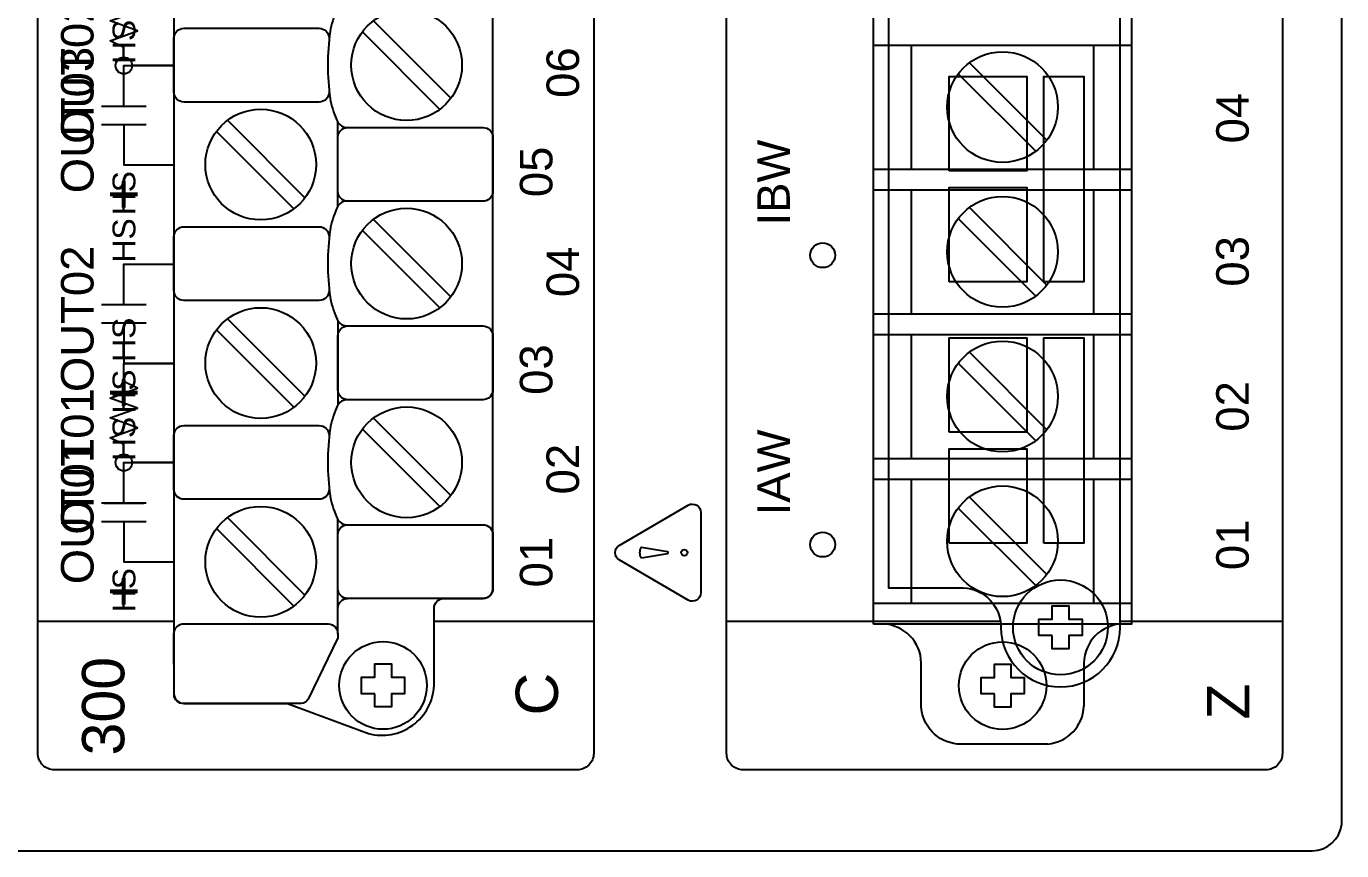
# Model space of a CAD drawing. Extents: x 1 to 47, y 1 to 34.6.
# Drawn here: x 35.134 to 39.11, y 3.325 to 5.817 of the extents above; entities that cross this region are included whole.
import ezdxf

# ---------------------------------------------------------------- set-up
doc = ezdxf.new("R2010")
doc.units = 0
doc.header["$MEASUREMENT"] = 0
for name, color, linetype in [('2_1__X__SCREW_TERMINAL_BLO', 7, 'CONTINUOUS'), ('2_2__2__CONNECTORIZED', 7, 'CONTINUOUS'), ('8_1__0__EMPTY_IO_BOARD_POS', 7, 'CONTINUOUS'), ('8_2__2___8__OPTOISOLATED_I', 7, 'CONTINUOUS'), ('8_3__7___8__OPTOISOLATED_I', 7, 'CONTINUOUS'), ('8_4__C___18__COMMON____6__', 7, 'CONTINUOUS'), ('8_5__D___18__COMMON____6__', 7, 'CONTINUOUS'), ('8_6__E___8__OPTOISOLATED_I', 7, 'CONTINUOUS'), ('8_7__4___18__COMMON____6__', 7, 'CONTINUOUS'), ('8_8__8___8__OPTOISOLATED_I', 7, 'CONTINUOUS'), ('9_0______DWG_', 7, 'CONTINUOUS')]:
    doc.layers.add(name, color=color, linetype=linetype)
doc.styles.add('ARIAL', font='arial.ttf')

msp = doc.modelspace()

# ---------------------------------------------------------------- linework, layer by layer
at = {"layer": '2_1__X__SCREW_TERMINAL_BLO'}
for points in [[(37.695, 4.0102), (37.695, 6.6978), (38.475, 6.6978), (38.475, 4.0102)], [(38.0602, 3.799), (38.0199, 3.799), (38.0199, 3.849), (38.0602, 3.849), (38.0602, 3.8891), (38.1101, 3.8891), (38.1101, 3.849), (38.1501, 3.849), (38.1501, 3.799), (38.1101, 3.799), (38.1101, 3.7589), (38.0602, 3.7589)]]:
    msp.add_lwpolyline(points, close=True, dxfattribs=at)
for points in [[(37.695, 5.7603), (38.475, 5.7603)], [(37.8101, 5.3853), (37.8101, 5.7603)], [(38.3599, 5.7603), (38.3599, 5.3853)], [(37.9845, 5.7065), (38.2186, 5.4724)], [(37.951, 5.6731), (38.1852, 5.439)], [(37.695, 5.3853), (38.475, 5.3853)], [(37.695, 5.3228), (38.475, 5.3228)], [(37.8101, 4.9478), (37.8101, 5.3228)], [(38.3599, 5.3228), (38.3599, 4.9478)], [(37.9845, 5.269), (38.2186, 5.0348)], [(37.951, 5.2356), (38.1852, 5.0014)], [(37.695, 4.9478), (38.475, 4.9478)], [(37.695, 4.8853), (38.475, 4.8853)], [(37.8101, 4.5103), (37.8101, 4.8853)], [(38.3599, 4.8853), (38.3599, 4.5103)], [(37.9845, 4.8317), (38.2186, 4.5975)], [(37.951, 4.7982), (38.1852, 4.5641)], [(37.695, 4.5103), (38.475, 4.5103)], [(37.695, 4.4478), (38.475, 4.4478)], [(37.8101, 4.0728), (37.8101, 4.4478)], [(38.3599, 4.4478), (38.3599, 4.0728)], [(37.9845, 4.3941), (38.2186, 4.16)], [(37.951, 4.3607), (38.1852, 4.1265)], [(37.695, 4.0728), (38.475, 4.0728)], [(37.2508, 4.0192), (37.695, 4.0192)], [(38.475, 4.0192), (38.9308, 4.0192)]]:
    msp.add_lwpolyline(points, dxfattribs=at)
for points in [[(38.2222, 3.6475), (37.9478, 3.6475, -0.374201), (37.839, 3.7621), (37.839, 3.8922, 0.403969), (37.7231, 4.0102)], [(38.4469, 4.0102, 0.403969), (38.331, 3.8922), (38.3309, 3.7621, -0.374201)], [(38.2222, 3.6475, 0.374201), (38.3309, 3.7621)]]:
    msp.add_lwpolyline(points, format="xyb", dxfattribs=at)
for centre, radius in [((38.0848, 5.5728), 0.1673), ((38.0848, 5.1352), 0.1673), ((38.0848, 4.6979), 0.1673), ((38.0848, 4.2603), 0.1673), ((38.085, 3.824), 0.1324)]:
    msp.add_circle(centre, radius, dxfattribs=at)
at = {"layer": '2_2__2__CONNECTORIZED'}
msp.add_lwpolyline([(38.08, 4, 1), (38.44, 4), (38.4402, 6.59), (38.2139, 6.59, -0.405199), (38.1, 6.7099, 0.999995), (37.7399, 6.7099), (37.7401, 4.12), (37.9661, 4.12, -0.399232)], format="xyb", close=True, dxfattribs=at)
for points in [[(37.9235, 5.3799), (37.9235, 5.6649), (38.1585, 5.6649), (38.1585, 5.3799)], [(38.2101, 5.0449), (38.2101, 5.6649), (38.3301, 5.6649), (38.3301, 5.0449)], [(37.9235, 5.0449), (37.9235, 5.3299), (38.1585, 5.3299), (38.1585, 5.0449)], [(37.9235, 4.5899), (37.9235, 4.8749), (38.1585, 4.8749), (38.1585, 4.5899)], [(38.2101, 4.2549), (38.2101, 4.8749), (38.3301, 4.8749), (38.3301, 4.2549)], [(37.9235, 4.2549), (37.9235, 4.5399), (38.1585, 4.5399), (38.1585, 4.2549)], [(38.2348, 3.975), (38.1949, 3.975), (38.1949, 4.025), (38.2348, 4.025), (38.2348, 4.0651), (38.2852, 4.0651), (38.2852, 4.025), (38.3251, 4.025), (38.3251, 3.975), (38.2852, 3.975), (38.2852, 3.9349), (38.2348, 3.9349), (38.2348, 3.975)]]:
    msp.add_lwpolyline(points, close=True, dxfattribs=at)
for points in [[(37.2508, 4.0192), (38.0784, 4.0192)], [(38.44, 4.0192), (38.9308, 4.0192)]]:
    msp.add_lwpolyline(points, dxfattribs=at)
msp.add_circle((38.26, 4), 0.1433, dxfattribs=at)
at = {"layer": '8_1__0__EMPTY_IO_BOARD_POS'}
msp.add_lwpolyline([(36.3965, 4.0875), (36.5145, 4.0875, 0.414213), (36.5445, 4.1175), (36.5445, 9.0993, 0.414214), (36.5145, 9.1293), (36.2015, 9.1293), (35.9567, 9.2202, 0.480048), (35.7585, 9.0752), (35.7585, 8.841, -0.414214), (35.7285, 8.811), (35.6104, 8.811, 0.414212), (35.5804, 8.781), (35.5803, 8.781), (35.5803, 3.7999, 0.414215), (35.6103, 3.7699), (35.9232, 3.77), (36.1679, 3.6791, 0.47859), (36.3665, 3.8241), (36.3665, 4.0575, -0.414214)], format="xyb", close=True, dxfattribs=at)
msp.add_lwpolyline([(36.1876, 3.7995), (36.1473, 3.7995), (36.1473, 3.8495), (36.1876, 3.8495), (36.1876, 3.8896), (36.2375, 3.8896), (36.2375, 3.8495), (36.2775, 3.8495), (36.2775, 3.7995), (36.2375, 3.7995), (36.2375, 3.7594), (36.1876, 3.7594)], close=True, dxfattribs=at)
msp.add_circle((36.2124, 3.8245), 0.1324, dxfattribs=at)
at = {"layer": '8_2__2___8__OPTOISOLATED_I'}
for points in [[(36.3965, 4.0875), (36.5145, 4.0875, 0.414213), (36.5445, 4.1175), (36.5445, 9.0993, 0.414214), (36.5145, 9.1293), (36.2015, 9.1293), (35.9567, 9.2202, 0.480048), (35.7585, 9.0752), (35.7585, 8.841, -0.414214), (35.7285, 8.811), (35.6104, 8.811, 0.414212), (35.5804, 8.781), (35.5803, 8.781), (35.5803, 3.7999, 0.414215), (35.6103, 3.7699), (35.9232, 3.77), (36.1679, 3.6791, 0.47859), (36.3665, 3.8241), (36.3665, 4.0575, -0.414214)], [(36.0757, 5.3182), (36.0757, 5.4811, -0.414214), (36.1057, 5.5111), (36.5145, 5.5111, -0.414214), (36.5445, 5.4811), (36.5445, 5.3182, -0.414214), (36.5145, 5.2882), (36.1057, 5.2882, -0.414214)], [(36.0757, 4.7182), (36.0757, 4.8811, -0.414214), (36.1057, 4.9111), (36.5145, 4.9111, -0.414214), (36.5445, 4.8811), (36.5445, 4.7182, -0.414214), (36.5145, 4.6882), (36.1057, 4.6882, -0.414214)], [(36.0757, 4.1175), (36.0757, 4.2803, -0.414214), (36.1057, 4.3103), (36.5145, 4.3103, -0.414214), (36.5445, 4.2803), (36.5445, 4.1175, -0.414214), (36.5145, 4.0875), (36.1057, 4.0875, -0.414214)], [(35.5805, 3.7966), (35.5803, 3.9809, -0.414214), (35.6103, 4.0109), (36.0474, 4.0109, -0.390527), (36.0757, 3.9809), (36.0757, 3.9687), (35.986, 3.7828, -0.241986), (35.9661, 3.77), (35.6103, 3.7699, -0.422157)]]:
    msp.add_lwpolyline(points, format="xyb", close=True, dxfattribs=at)
for points in [[(36.1057, 5.889, 0.191033), (36.0818, 5.8805, 0.081668), (36.0717, 5.8649, 0.0591), (36.0523, 5.8012, 0.034646), (36.0453, 5.6996, 0.03436), (36.0523, 5.599, 0.0591), (36.0717, 5.5352, 0.081668), (36.0818, 5.5196, 0.191033), (36.1057, 5.5111)], [(36.0491, 5.626), (36.0491, 5.6181, -0.414214), (36.0191, 5.5881), (35.6103, 5.5881, -0.414214), (35.5803, 5.6181), (35.5803, 5.7809, -0.414214), (35.6103, 5.8109), (36.0191, 5.8109, -0.414214), (36.0491, 5.7809), (36.0491, 5.7741)], [(36.1057, 5.289, 0.191033), (36.0818, 5.2805, 0.081668), (36.0717, 5.2649, 0.0591), (36.0523, 5.2011, 0.034646), (36.0453, 5.0996, 0.03436), (36.0523, 4.9989, 0.0591), (36.0717, 4.9352, 0.081668), (36.0818, 4.9196, 0.191033), (36.1057, 4.9111)], [(36.0491, 5.026), (36.0491, 5.0181, -0.414214), (36.0191, 4.9881), (35.6103, 4.9881, -0.414214), (35.5803, 5.0181), (35.5803, 5.1809, -0.414214), (35.6103, 5.2109), (36.0191, 5.2109, -0.414214), (36.0491, 5.1809), (36.0491, 5.1741)], [(36.1057, 4.6882, 0.191033), (36.0818, 4.6797, 0.081668), (36.0717, 4.6641, 0.0591), (36.0523, 4.6004, 0.034646), (36.0453, 4.4989, 0.03436), (36.0523, 4.3982, 0.0591), (36.0717, 4.3345, 0.081668), (36.0818, 4.3188, 0.191033), (36.1057, 4.3103)], [(36.0491, 4.4252), (36.0491, 4.4173, -0.414214), (36.0191, 4.3873), (35.6103, 4.3873, -0.414214), (35.5803, 4.4173), (35.5803, 4.5802, -0.414214), (35.6103, 4.6102), (36.0191, 4.6102, -0.414214), (36.0491, 4.5802), (36.0491, 4.5733)], [(36.0757, 3.9809), (36.0757, 4.0575, -0.414214), (36.1057, 4.0875)]]:
    msp.add_lwpolyline(points, format="xyb", dxfattribs=at)
for points in [[(36.1831, 5.8334), (36.4173, 5.5993)], [(36.1497, 5.8), (36.3839, 5.5658)], [(35.4288, 5.576), (35.4288, 5.6982), (35.5799, 5.6982)], [(35.3613, 5.576), (35.4963, 5.576)], [(35.7421, 5.5328), (35.9763, 5.2986)], [(36.0757, 5.2725), (36.0757, 5.5276)], [(35.3613, 5.5203), (35.4963, 5.5203)], [(35.4288, 5.5203), (35.4288, 5.3982), (35.5799, 5.3982)], [(35.7087, 5.4994), (35.9429, 5.2652)], [(36.1831, 5.2334), (36.4173, 4.9993)], [(36.1497, 5.2), (36.3839, 4.9658)], [(35.4288, 4.976), (35.4288, 5.0982), (35.5799, 5.0982)], [(35.3613, 4.976), (35.4963, 4.976)], [(35.7421, 4.9328), (35.9763, 4.6986)], [(35.3613, 4.9203), (35.4963, 4.9203)], [(35.4288, 4.9203), (35.4288, 4.7982), (35.5799, 4.7982)], [(35.7087, 4.8994), (35.9429, 4.6652)], [(36.0757, 4.9276), (36.0757, 4.6717)], [(36.1831, 4.6327), (36.4173, 4.3985)], [(36.1497, 4.5992), (36.3839, 4.3651)], [(35.4288, 4.376), (35.4288, 4.4982), (35.5799, 4.4982)], [(35.3613, 4.376), (35.4963, 4.376)], [(35.3613, 4.3203), (35.4963, 4.3203)], [(35.4288, 4.3203), (35.4288, 4.1982), (35.5799, 4.1982)], [(35.7087, 4.2986), (35.9429, 4.0644)], [(35.7421, 4.332), (35.9763, 4.0978)], [(36.0757, 4.0575), (36.0757, 4.3268)]]:
    msp.add_lwpolyline(points, dxfattribs=at)
msp.add_lwpolyline([(36.1876, 3.7995), (36.1473, 3.7995), (36.1473, 3.8495), (36.1876, 3.8495), (36.1876, 3.8896), (36.2375, 3.8896), (36.2375, 3.8495), (36.2775, 3.8495), (36.2775, 3.7995), (36.2375, 3.7995), (36.2375, 3.7594), (36.1876, 3.7594)], close=True, dxfattribs=at)
for centre, radius in [((36.2835, 5.6996), 0.1673), ((35.8425, 5.399), 0.1673), ((36.2835, 5.0996), 0.1673), ((35.8425, 4.799), 0.1673), ((36.2835, 4.4989), 0.1673), ((35.8425, 4.1982), 0.1673), ((36.2124, 3.8245), 0.1324)]:
    msp.add_circle(centre, radius, dxfattribs=at)
at = {"layer": '8_3__7___8__OPTOISOLATED_I'}
for points in [[(36.3965, 4.0875), (36.5145, 4.0875, 0.414213), (36.5445, 4.1175), (36.5445, 9.0993, 0.414214), (36.5145, 9.1293), (36.2015, 9.1293), (35.9567, 9.2202, 0.480048), (35.7585, 9.0752), (35.7585, 8.841, -0.414214), (35.7285, 8.811), (35.6104, 8.811, 0.414212), (35.5804, 8.781), (35.5803, 8.781), (35.5803, 3.7999, 0.414215), (35.6103, 3.7699), (35.9232, 3.77), (36.1679, 3.6791, 0.47859), (36.3665, 3.8241), (36.3665, 4.0575, -0.414214)], [(36.0757, 5.3182), (36.0757, 5.4811, -0.414214), (36.1057, 5.5111), (36.5145, 5.5111, -0.414214), (36.5445, 5.4811), (36.5445, 5.3182, -0.414214), (36.5145, 5.2882), (36.1057, 5.2882, -0.414214)], [(36.0757, 4.7182), (36.0757, 4.8811, -0.414214), (36.1057, 4.9111), (36.5145, 4.9111, -0.414214), (36.5445, 4.8811), (36.5445, 4.7182, -0.414214), (36.5145, 4.6882), (36.1057, 4.6882, -0.414214)], [(36.0757, 4.1175), (36.0757, 4.2803, -0.414214), (36.1057, 4.3103), (36.5145, 4.3103, -0.414214), (36.5445, 4.2803), (36.5445, 4.1175, -0.414214), (36.5145, 4.0875), (36.1057, 4.0875, -0.414214)], [(35.5805, 3.7966), (35.5803, 3.9809, -0.414214), (35.6103, 4.0109), (36.0474, 4.0109, -0.390527), (36.0757, 3.9809), (36.0757, 3.9687), (35.986, 3.7828, -0.241986), (35.9661, 3.77), (35.6103, 3.7699, -0.422157)]]:
    msp.add_lwpolyline(points, format="xyb", close=True, dxfattribs=at)
for points in [[(36.1057, 5.889, 0.191033), (36.0818, 5.8805, 0.081668), (36.0717, 5.8649, 0.0591), (36.0523, 5.8012, 0.034646), (36.0453, 5.6996, 0.03436), (36.0523, 5.599, 0.0591), (36.0717, 5.5352, 0.081668), (36.0818, 5.5196, 0.191033), (36.1057, 5.5111)], [(36.0491, 5.626), (36.0491, 5.6181, -0.414214), (36.0191, 5.5881), (35.6103, 5.5881, -0.414214), (35.5803, 5.6181), (35.5803, 5.7809, -0.414214), (35.6103, 5.8109), (36.0191, 5.8109, -0.414214), (36.0491, 5.7809), (36.0491, 5.7741)], [(36.1057, 5.289, 0.191033), (36.0818, 5.2805, 0.081668), (36.0717, 5.2649, 0.0591), (36.0523, 5.2011, 0.034646), (36.0453, 5.0996, 0.03436), (36.0523, 4.9989, 0.0591), (36.0717, 4.9352, 0.081668), (36.0818, 4.9196, 0.191033), (36.1057, 4.9111)], [(36.0491, 5.026), (36.0491, 5.0181, -0.414214), (36.0191, 4.9881), (35.6103, 4.9881, -0.414214), (35.5803, 5.0181), (35.5803, 5.1809, -0.414214), (35.6103, 5.2109), (36.0191, 5.2109, -0.414214), (36.0491, 5.1809), (36.0491, 5.1741)], [(36.1057, 4.6882, 0.191033), (36.0818, 4.6797, 0.081668), (36.0717, 4.6641, 0.0591), (36.0523, 4.6004, 0.034646), (36.0453, 4.4989, 0.03436), (36.0523, 4.3982, 0.0591), (36.0717, 4.3345, 0.081668), (36.0818, 4.3188, 0.191033), (36.1057, 4.3103)], [(36.0491, 4.4252), (36.0491, 4.4173, -0.414214), (36.0191, 4.3873), (35.6103, 4.3873, -0.414214), (35.5803, 4.4173), (35.5803, 4.5802, -0.414214), (35.6103, 4.6102), (36.0191, 4.6102, -0.414214), (36.0491, 4.5802), (36.0491, 4.5733)], [(36.0757, 3.9809), (36.0757, 4.0575, -0.414214), (36.1057, 4.0875)]]:
    msp.add_lwpolyline(points, format="xyb", dxfattribs=at)
for points in [[(36.1831, 5.8334), (36.4173, 5.5993)], [(36.1497, 5.8), (36.3839, 5.5658)], [(35.4288, 5.576), (35.4288, 5.6982), (35.5799, 5.6982)], [(35.3613, 5.576), (35.4963, 5.576)], [(35.7421, 5.5328), (35.9763, 5.2986)], [(36.0757, 5.2725), (36.0757, 5.5276)], [(35.3613, 5.5203), (35.4963, 5.5203)], [(35.4288, 5.5203), (35.4288, 5.3982), (35.5799, 5.3982)], [(35.7087, 5.4994), (35.9429, 5.2652)], [(36.1831, 5.2334), (36.4173, 4.9993)], [(36.1497, 5.2), (36.3839, 4.9658)], [(35.4288, 4.976), (35.4288, 5.0982), (35.5799, 5.0982)], [(35.3613, 4.976), (35.4963, 4.976)], [(35.7421, 4.9328), (35.9763, 4.6986)], [(35.3613, 4.9203), (35.4963, 4.9203)], [(35.4288, 4.9203), (35.4288, 4.7982), (35.5799, 4.7982)], [(35.7087, 4.8994), (35.9429, 4.6652)], [(36.0757, 4.9276), (36.0757, 4.6717)], [(36.1831, 4.6327), (36.4173, 4.3985)], [(36.1497, 4.5992), (36.3839, 4.3651)], [(35.4288, 4.376), (35.4288, 4.4982), (35.5799, 4.4982)], [(35.3613, 4.376), (35.4963, 4.376)], [(35.3613, 4.3203), (35.4963, 4.3203)], [(35.4288, 4.3203), (35.4288, 4.1982), (35.5799, 4.1982)], [(35.7087, 4.2986), (35.9429, 4.0644)], [(35.7421, 4.332), (35.9763, 4.0978)], [(36.0757, 4.0575), (36.0757, 4.3268)]]:
    msp.add_lwpolyline(points, dxfattribs=at)
msp.add_lwpolyline([(36.1876, 3.7995), (36.1473, 3.7995), (36.1473, 3.8495), (36.1876, 3.8495), (36.1876, 3.8896), (36.2375, 3.8896), (36.2375, 3.8495), (36.2775, 3.8495), (36.2775, 3.7995), (36.2375, 3.7995), (36.2375, 3.7594), (36.1876, 3.7594)], close=True, dxfattribs=at)
for centre, radius in [((36.2835, 5.6996), 0.1673), ((35.8425, 5.399), 0.1673), ((36.2835, 5.0996), 0.1673), ((35.8425, 4.799), 0.1673), ((36.2835, 4.4989), 0.1673), ((35.8425, 4.1982), 0.1673), ((36.2124, 3.8245), 0.1324)]:
    msp.add_circle(centre, radius, dxfattribs=at)
at = {"layer": '8_4__C___18__COMMON____6__'}
for points in [[(36.3965, 4.0875), (36.5145, 4.0875, 0.414213), (36.5445, 4.1175), (36.5445, 9.0993, 0.414214), (36.5145, 9.1293), (36.2015, 9.1293), (35.9567, 9.2202, 0.480048), (35.7585, 9.0752), (35.7585, 8.841, -0.414214), (35.7285, 8.811), (35.6104, 8.811, 0.414212), (35.5804, 8.781), (35.5803, 8.781), (35.5803, 3.7999, 0.414215), (35.6103, 3.7699), (35.9232, 3.77), (36.1679, 3.6791, 0.47859), (36.3665, 3.8241), (36.3665, 4.0575, -0.414214)], [(36.0757, 5.3182), (36.0757, 5.4811, -0.414214), (36.1057, 5.5111), (36.5145, 5.5111, -0.414214), (36.5445, 5.4811), (36.5445, 5.3182, -0.414214), (36.5145, 5.2882), (36.1057, 5.2882, -0.414214)], [(36.0757, 4.7182), (36.0757, 4.8811, -0.414214), (36.1057, 4.9111), (36.5145, 4.9111, -0.414214), (36.5445, 4.8811), (36.5445, 4.7182, -0.414214), (36.5145, 4.6882), (36.1057, 4.6882, -0.414214)], [(36.0757, 4.1175), (36.0757, 4.2803, -0.414214), (36.1057, 4.3103), (36.5145, 4.3103, -0.414214), (36.5445, 4.2803), (36.5445, 4.1175, -0.414214), (36.5145, 4.0875), (36.1057, 4.0875, -0.414214)], [(35.5805, 3.7966), (35.5803, 3.9809, -0.414214), (35.6103, 4.0109), (36.0474, 4.0109, -0.390527), (36.0757, 3.9809), (36.0757, 3.9687), (35.986, 3.7828, -0.241986), (35.9661, 3.77), (35.6103, 3.7699, -0.422157)]]:
    msp.add_lwpolyline(points, format="xyb", close=True, dxfattribs=at)
for points in [[(36.1057, 5.889, 0.191033), (36.0818, 5.8805, 0.081668), (36.0717, 5.8649, 0.0591), (36.0523, 5.8012, 0.034646), (36.0453, 5.6996, 0.03436), (36.0523, 5.599, 0.0591), (36.0717, 5.5352, 0.081668), (36.0818, 5.5196, 0.191033), (36.1057, 5.5111)], [(36.0491, 5.626), (36.0491, 5.6181, -0.414214), (36.0191, 5.5881), (35.6103, 5.5881, -0.414214), (35.5803, 5.6181), (35.5803, 5.7809, -0.414214), (35.6103, 5.8109), (36.0191, 5.8109, -0.414214), (36.0491, 5.7809), (36.0491, 5.7741)], [(36.1057, 5.289, 0.191033), (36.0818, 5.2805, 0.081668), (36.0717, 5.2649, 0.0591), (36.0523, 5.2011, 0.034646), (36.0453, 5.0996, 0.03436), (36.0523, 4.9989, 0.0591), (36.0717, 4.9352, 0.081668), (36.0818, 4.9196, 0.191033), (36.1057, 4.9111)], [(36.0491, 5.026), (36.0491, 5.0181, -0.414214), (36.0191, 4.9881), (35.6103, 4.9881, -0.414214), (35.5803, 5.0181), (35.5803, 5.1809, -0.414214), (35.6103, 5.2109), (36.0191, 5.2109, -0.414214), (36.0491, 5.1809), (36.0491, 5.1741)], [(36.1057, 4.6882, 0.191033), (36.0818, 4.6797, 0.081668), (36.0717, 4.6641, 0.0591), (36.0523, 4.6004, 0.034646), (36.0453, 4.4989, 0.03436), (36.0523, 4.3982, 0.0591), (36.0717, 4.3345, 0.081668), (36.0818, 4.3188, 0.191033), (36.1057, 4.3103)], [(36.0491, 4.4252), (36.0491, 4.4173, -0.414214), (36.0191, 4.3873), (35.6103, 4.3873, -0.414214), (35.5803, 4.4173), (35.5803, 4.5802, -0.414214), (35.6103, 4.6102), (36.0191, 4.6102, -0.414214), (36.0491, 4.5802), (36.0491, 4.5733)], [(36.0757, 3.9809), (36.0757, 4.0575, -0.414214), (36.1057, 4.0875)]]:
    msp.add_lwpolyline(points, format="xyb", dxfattribs=at)
for points in [[(36.1831, 5.8334), (36.4173, 5.5993)], [(36.1497, 5.8), (36.3839, 5.5658)], [(35.4288, 5.576), (35.4288, 5.6982), (35.5799, 5.6982)], [(35.3613, 5.576), (35.4963, 5.576)], [(35.7421, 5.5328), (35.9763, 5.2986)], [(36.0757, 5.2725), (36.0757, 5.5276)], [(35.3613, 5.5203), (35.4963, 5.5203)], [(35.4288, 5.5203), (35.4288, 5.3982), (35.5799, 5.3982)], [(35.7087, 5.4994), (35.9429, 5.2652)], [(36.1831, 5.2334), (36.4173, 4.9993)], [(36.1497, 5.2), (36.3839, 4.9658)], [(35.4288, 4.976), (35.4288, 5.0982), (35.5799, 5.0982)], [(35.3613, 4.976), (35.4963, 4.976)], [(35.7421, 4.9328), (35.9763, 4.6986)], [(35.3613, 4.9203), (35.4963, 4.9203)], [(35.4288, 4.9203), (35.4288, 4.7982), (35.5799, 4.7982)], [(35.7087, 4.8994), (35.9429, 4.6652)], [(36.0757, 4.9276), (36.0757, 4.6717)], [(36.1831, 4.6327), (36.4173, 4.3985)], [(36.1497, 4.5992), (36.3839, 4.3651)], [(35.4288, 4.376), (35.4288, 4.4982), (35.5799, 4.4982)], [(35.3613, 4.376), (35.4963, 4.376)], [(35.3613, 4.3203), (35.4963, 4.3203)], [(35.4288, 4.3203), (35.4288, 4.1982), (35.5799, 4.1982)], [(35.7087, 4.2986), (35.9429, 4.0644)], [(35.7421, 4.332), (35.9763, 4.0978)], [(36.0757, 4.0575), (36.0757, 4.3268)]]:
    msp.add_lwpolyline(points, dxfattribs=at)
msp.add_lwpolyline([(36.1876, 3.7995), (36.1473, 3.7995), (36.1473, 3.8495), (36.1876, 3.8495), (36.1876, 3.8896), (36.2375, 3.8896), (36.2375, 3.8495), (36.2775, 3.8495), (36.2775, 3.7995), (36.2375, 3.7995), (36.2375, 3.7594), (36.1876, 3.7594)], close=True, dxfattribs=at)
for centre, radius in [((36.2835, 5.6996), 0.1673), ((35.8425, 5.399), 0.1673), ((36.2835, 5.0996), 0.1673), ((35.8425, 4.799), 0.1673), ((36.2835, 4.4989), 0.1673), ((35.8425, 4.1982), 0.1673), ((36.2124, 3.8245), 0.1324)]:
    msp.add_circle(centre, radius, dxfattribs=at)
at = {"layer": '8_5__D___18__COMMON____6__'}
for points in [[(36.3965, 4.0875), (36.5145, 4.0875, 0.414213), (36.5445, 4.1175), (36.5445, 9.0993, 0.414214), (36.5145, 9.1293), (36.2015, 9.1293), (35.9567, 9.2202, 0.480048), (35.7585, 9.0752), (35.7585, 8.841, -0.414214), (35.7285, 8.811), (35.6104, 8.811, 0.414212), (35.5804, 8.781), (35.5803, 8.781), (35.5803, 3.7999, 0.414215), (35.6103, 3.7699), (35.9232, 3.77), (36.1679, 3.6791, 0.47859), (36.3665, 3.8241), (36.3665, 4.0575, -0.414214)], [(36.0757, 5.3182), (36.0757, 5.4811, -0.414214), (36.1057, 5.5111), (36.5145, 5.5111, -0.414214), (36.5445, 5.4811), (36.5445, 5.3182, -0.414214), (36.5145, 5.2882), (36.1057, 5.2882, -0.414214)], [(36.0757, 4.7182), (36.0757, 4.8811, -0.414214), (36.1057, 4.9111), (36.5145, 4.9111, -0.414214), (36.5445, 4.8811), (36.5445, 4.7182, -0.414214), (36.5145, 4.6882), (36.1057, 4.6882, -0.414214)], [(36.0757, 4.1175), (36.0757, 4.2803, -0.414214), (36.1057, 4.3103), (36.5145, 4.3103, -0.414214), (36.5445, 4.2803), (36.5445, 4.1175, -0.414214), (36.5145, 4.0875), (36.1057, 4.0875, -0.414214)], [(35.5805, 3.7966), (35.5803, 3.9809, -0.414214), (35.6103, 4.0109), (36.0474, 4.0109, -0.390527), (36.0757, 3.9809), (36.0757, 3.9687), (35.986, 3.7828, -0.241986), (35.9661, 3.77), (35.6103, 3.7699, -0.422157)]]:
    msp.add_lwpolyline(points, format="xyb", close=True, dxfattribs=at)
for points in [[(36.1057, 5.889, 0.191033), (36.0818, 5.8805, 0.081668), (36.0717, 5.8649, 0.0591), (36.0523, 5.8012, 0.034646), (36.0453, 5.6996, 0.03436), (36.0523, 5.599, 0.0591), (36.0717, 5.5352, 0.081668), (36.0818, 5.5196, 0.191033), (36.1057, 5.5111)], [(36.0491, 5.626), (36.0491, 5.6181, -0.414214), (36.0191, 5.5881), (35.6103, 5.5881, -0.414214), (35.5803, 5.6181), (35.5803, 5.7809, -0.414214), (35.6103, 5.8109), (36.0191, 5.8109, -0.414214), (36.0491, 5.7809), (36.0491, 5.7741)], [(36.1057, 5.289, 0.191033), (36.0818, 5.2805, 0.081668), (36.0717, 5.2649, 0.0591), (36.0523, 5.2011, 0.034646), (36.0453, 5.0996, 0.03436), (36.0523, 4.9989, 0.0591), (36.0717, 4.9352, 0.081668), (36.0818, 4.9196, 0.191033), (36.1057, 4.9111)], [(36.0491, 5.026), (36.0491, 5.0181, -0.414214), (36.0191, 4.9881), (35.6103, 4.9881, -0.414214), (35.5803, 5.0181), (35.5803, 5.1809, -0.414214), (35.6103, 5.2109), (36.0191, 5.2109, -0.414214), (36.0491, 5.1809), (36.0491, 5.1741)], [(36.1057, 4.6882, 0.191033), (36.0818, 4.6797, 0.081668), (36.0717, 4.6641, 0.0591), (36.0523, 4.6004, 0.034646), (36.0453, 4.4989, 0.03436), (36.0523, 4.3982, 0.0591), (36.0717, 4.3345, 0.081668), (36.0818, 4.3188, 0.191033), (36.1057, 4.3103)], [(36.0491, 4.4252), (36.0491, 4.4173, -0.414214), (36.0191, 4.3873), (35.6103, 4.3873, -0.414214), (35.5803, 4.4173), (35.5803, 4.5802, -0.414214), (35.6103, 4.6102), (36.0191, 4.6102, -0.414214), (36.0491, 4.5802), (36.0491, 4.5733)], [(36.0757, 3.9809), (36.0757, 4.0575, -0.414214), (36.1057, 4.0875)]]:
    msp.add_lwpolyline(points, format="xyb", dxfattribs=at)
for points in [[(36.1831, 5.8334), (36.4173, 5.5993)], [(36.1497, 5.8), (36.3839, 5.5658)], [(35.4288, 5.576), (35.4288, 5.6982), (35.5799, 5.6982)], [(35.3613, 5.576), (35.4963, 5.576)], [(35.7421, 5.5328), (35.9763, 5.2986)], [(36.0757, 5.2725), (36.0757, 5.5276)], [(35.3613, 5.5203), (35.4963, 5.5203)], [(35.4288, 5.5203), (35.4288, 5.3982), (35.5799, 5.3982)], [(35.7087, 5.4994), (35.9429, 5.2652)], [(36.1831, 5.2334), (36.4173, 4.9993)], [(36.1497, 5.2), (36.3839, 4.9658)], [(35.4288, 4.976), (35.4288, 5.0982), (35.5799, 5.0982)], [(35.3613, 4.976), (35.4963, 4.976)], [(35.7421, 4.9328), (35.9763, 4.6986)], [(35.3613, 4.9203), (35.4963, 4.9203)], [(35.4288, 4.9203), (35.4288, 4.7982), (35.5799, 4.7982)], [(35.7087, 4.8994), (35.9429, 4.6652)], [(36.0757, 4.9276), (36.0757, 4.6717)], [(36.1831, 4.6327), (36.4173, 4.3985)], [(36.1497, 4.5992), (36.3839, 4.3651)], [(35.4288, 4.376), (35.4288, 4.4982), (35.5799, 4.4982)], [(35.3613, 4.376), (35.4963, 4.376)], [(35.3613, 4.3203), (35.4963, 4.3203)], [(35.4288, 4.3203), (35.4288, 4.1982), (35.5799, 4.1982)], [(35.7087, 4.2986), (35.9429, 4.0644)], [(35.7421, 4.332), (35.9763, 4.0978)], [(36.0757, 4.0575), (36.0757, 4.3268)]]:
    msp.add_lwpolyline(points, dxfattribs=at)
msp.add_lwpolyline([(36.1876, 3.7995), (36.1473, 3.7995), (36.1473, 3.8495), (36.1876, 3.8495), (36.1876, 3.8896), (36.2375, 3.8896), (36.2375, 3.8495), (36.2775, 3.8495), (36.2775, 3.7995), (36.2375, 3.7995), (36.2375, 3.7594), (36.1876, 3.7594)], close=True, dxfattribs=at)
for centre, radius in [((36.2835, 5.6996), 0.1673), ((35.8425, 5.399), 0.1673), ((36.2835, 5.0996), 0.1673), ((35.8425, 4.799), 0.1673), ((36.2835, 4.4989), 0.1673), ((35.8425, 4.1982), 0.1673), ((36.2124, 3.8245), 0.1324)]:
    msp.add_circle(centre, radius, dxfattribs=at)
at = {"layer": '8_6__E___8__OPTOISOLATED_I'}
for points in [[(36.3965, 4.0875), (36.5145, 4.0875, 0.414213), (36.5445, 4.1175), (36.5445, 9.0993, 0.414214), (36.5145, 9.1293), (36.2015, 9.1293), (35.9567, 9.2202, 0.480048), (35.7585, 9.0752), (35.7585, 8.841, -0.414214), (35.7285, 8.811), (35.6104, 8.811, 0.414212), (35.5804, 8.781), (35.5803, 8.781), (35.5803, 3.7999, 0.414215), (35.6103, 3.7699), (35.9232, 3.77), (36.1679, 3.6791, 0.47859), (36.3665, 3.8241), (36.3665, 4.0575, -0.414214)], [(36.0757, 5.3182), (36.0757, 5.4811, -0.414214), (36.1057, 5.5111), (36.5145, 5.5111, -0.414214), (36.5445, 5.4811), (36.5445, 5.3182, -0.414214), (36.5145, 5.2882), (36.1057, 5.2882, -0.414214)], [(36.0757, 4.7182), (36.0757, 4.8811, -0.414214), (36.1057, 4.9111), (36.5145, 4.9111, -0.414214), (36.5445, 4.8811), (36.5445, 4.7182, -0.414214), (36.5145, 4.6882), (36.1057, 4.6882, -0.414214)], [(36.0757, 4.1175), (36.0757, 4.2803, -0.414214), (36.1057, 4.3103), (36.5145, 4.3103, -0.414214), (36.5445, 4.2803), (36.5445, 4.1175, -0.414214), (36.5145, 4.0875), (36.1057, 4.0875, -0.414214)], [(35.5805, 3.7966), (35.5803, 3.9809, -0.414214), (35.6103, 4.0109), (36.0474, 4.0109, -0.390527), (36.0757, 3.9809), (36.0757, 3.9687), (35.986, 3.7828, -0.241986), (35.9661, 3.77), (35.6103, 3.7699, -0.422157)]]:
    msp.add_lwpolyline(points, format="xyb", close=True, dxfattribs=at)
for points in [[(35.4288, 5.7232), (35.4288, 5.7531), (35.3876, 5.7731), (35.4701, 5.8031), (35.3876, 5.8331), (35.4701, 5.8631), (35.3876, 5.8932), (35.4701, 5.9232), (35.4288, 5.9432), (35.4288, 5.9982), (35.5799, 5.9982)], [(36.1831, 5.8334), (36.4173, 5.5993)], [(36.1497, 5.8), (36.3839, 5.5658)], [(35.5799, 5.6982), (35.4538, 5.6982)], [(35.4288, 5.576), (35.4288, 5.6732)], [(35.3688, 5.576), (35.4888, 5.576)], [(35.7421, 5.5328), (35.9763, 5.2986)], [(36.0757, 5.2725), (36.0757, 5.5276)], [(35.3688, 5.5203), (35.4888, 5.5203)], [(35.4288, 5.5203), (35.4288, 5.3982), (35.5799, 5.3982)], [(35.7087, 5.4994), (35.9429, 5.2652)], [(36.1831, 5.2334), (36.4173, 4.9993)], [(36.1497, 5.2), (36.3839, 4.9658)], [(35.7421, 4.9328), (35.9763, 4.6986)], [(35.7087, 4.8994), (35.9429, 4.6652)], [(36.0757, 4.9276), (36.0757, 4.6717)], [(35.4288, 4.5231), (35.4288, 4.5531), (35.3876, 4.5731), (35.4701, 4.6031), (35.3876, 4.6331), (35.4701, 4.6631), (35.3876, 4.6931), (35.4701, 4.7231), (35.4288, 4.7431), (35.4288, 4.7981), (35.5799, 4.7981)], [(36.1831, 4.6327), (36.4173, 4.3985)], [(36.1497, 4.5992), (36.3839, 4.3651)], [(35.5799, 4.4981), (35.4538, 4.4981)], [(35.4288, 4.3759), (35.4288, 4.4731)], [(35.3688, 4.3759), (35.4888, 4.3759)], [(35.3688, 4.3203), (35.4888, 4.3203)], [(35.4288, 4.3203), (35.4288, 4.1981), (35.5799, 4.1981)], [(35.7087, 4.2986), (35.9429, 4.0644)], [(35.7421, 4.332), (35.9763, 4.0978)], [(36.0757, 4.0575), (36.0757, 4.3268)]]:
    msp.add_lwpolyline(points, dxfattribs=at)
for points in [[(36.1057, 5.889, 0.191033), (36.0818, 5.8805, 0.081668), (36.0717, 5.8649, 0.0591), (36.0523, 5.8012, 0.034646), (36.0453, 5.6996, 0.03436), (36.0523, 5.599, 0.0591), (36.0717, 5.5352, 0.081668), (36.0818, 5.5196, 0.191033), (36.1057, 5.5111)], [(36.0491, 5.626), (36.0491, 5.6181, -0.414214), (36.0191, 5.5881), (35.6103, 5.5881, -0.414214), (35.5803, 5.6181), (35.5803, 5.7809, -0.414214), (35.6103, 5.8109), (36.0191, 5.8109, -0.414214), (36.0491, 5.7809), (36.0491, 5.7741)], [(36.1057, 5.289, 0.191033), (36.0818, 5.2805, 0.081668), (36.0717, 5.2649, 0.0591), (36.0523, 5.2011, 0.034646), (36.0453, 5.0996, 0.03436), (36.0523, 4.9989, 0.0591), (36.0717, 4.9352, 0.081668), (36.0818, 4.9196, 0.191033), (36.1057, 4.9111)], [(36.0491, 5.026), (36.0491, 5.0181, -0.414214), (36.0191, 4.9881), (35.6103, 4.9881, -0.414214), (35.5803, 5.0181), (35.5803, 5.1809, -0.414214), (35.6103, 5.2109), (36.0191, 5.2109, -0.414214), (36.0491, 5.1809), (36.0491, 5.1741)], [(36.1057, 4.6882, 0.191033), (36.0818, 4.6797, 0.081668), (36.0717, 4.6641, 0.0591), (36.0523, 4.6004, 0.034646), (36.0453, 4.4989, 0.03436), (36.0523, 4.3982, 0.0591), (36.0717, 4.3345, 0.081668), (36.0818, 4.3188, 0.191033), (36.1057, 4.3103)], [(36.0491, 4.4252), (36.0491, 4.4173, -0.414214), (36.0191, 4.3873), (35.6103, 4.3873, -0.414214), (35.5803, 4.4173), (35.5803, 4.5802, -0.414214), (35.6103, 4.6102), (36.0191, 4.6102, -0.414214), (36.0491, 4.5802), (36.0491, 4.5733)], [(36.0757, 3.9809), (36.0757, 4.0575, -0.414214), (36.1057, 4.0875)]]:
    msp.add_lwpolyline(points, format="xyb", dxfattribs=at)
msp.add_lwpolyline([(36.1876, 3.7995), (36.1473, 3.7995), (36.1473, 3.8495), (36.1876, 3.8495), (36.1876, 3.8896), (36.2375, 3.8896), (36.2375, 3.8495), (36.2775, 3.8495), (36.2775, 3.7995), (36.2375, 3.7995), (36.2375, 3.7594), (36.1876, 3.7594)], close=True, dxfattribs=at)
for centre, radius in [((36.2835, 5.6996), 0.1673), ((35.4288, 5.6982), 0.025), ((35.8425, 5.399), 0.1673), ((36.2835, 5.0996), 0.1673), ((35.8425, 4.799), 0.1673), ((36.2835, 4.4989), 0.1673), ((35.4288, 4.4981), 0.025), ((35.8425, 4.1982), 0.1673), ((36.2124, 3.8245), 0.1324)]:
    msp.add_circle(centre, radius, dxfattribs=at)
at = {"layer": '8_7__4___18__COMMON____6__'}
for points in [[(36.3965, 4.0875), (36.5145, 4.0875, 0.414213), (36.5445, 4.1175), (36.5445, 9.0993, 0.414214), (36.5145, 9.1293), (36.2015, 9.1293), (35.9567, 9.2202, 0.480048), (35.7585, 9.0752), (35.7585, 8.841, -0.414214), (35.7285, 8.811), (35.6104, 8.811, 0.414212), (35.5804, 8.781), (35.5803, 8.781), (35.5803, 3.7999, 0.414215), (35.6103, 3.7699), (35.9232, 3.77), (36.1679, 3.6791, 0.47859), (36.3665, 3.8241), (36.3665, 4.0575, -0.414214)], [(36.0757, 5.3182), (36.0757, 5.4811, -0.414214), (36.1057, 5.5111), (36.5145, 5.5111, -0.414214), (36.5445, 5.4811), (36.5445, 5.3182, -0.414214), (36.5145, 5.2882), (36.1057, 5.2882, -0.414214)], [(36.0757, 4.7182), (36.0757, 4.8811, -0.414214), (36.1057, 4.9111), (36.5145, 4.9111, -0.414214), (36.5445, 4.8811), (36.5445, 4.7182, -0.414214), (36.5145, 4.6882), (36.1057, 4.6882, -0.414214)], [(36.0757, 4.1175), (36.0757, 4.2803, -0.414214), (36.1057, 4.3103), (36.5145, 4.3103, -0.414214), (36.5445, 4.2803), (36.5445, 4.1175, -0.414214), (36.5145, 4.0875), (36.1057, 4.0875, -0.414214)], [(35.5805, 3.7966), (35.5803, 3.9809, -0.414214), (35.6103, 4.0109), (36.0474, 4.0109, -0.390527), (36.0757, 3.9809), (36.0757, 3.9687), (35.986, 3.7828, -0.241986), (35.9661, 3.77), (35.6103, 3.7699, -0.422157)]]:
    msp.add_lwpolyline(points, format="xyb", close=True, dxfattribs=at)
for points in [[(36.1057, 5.889, 0.191033), (36.0818, 5.8805, 0.081668), (36.0717, 5.8649, 0.0591), (36.0523, 5.8012, 0.034646), (36.0453, 5.6996, 0.03436), (36.0523, 5.599, 0.0591), (36.0717, 5.5352, 0.081668), (36.0818, 5.5196, 0.191033), (36.1057, 5.5111)], [(36.0491, 5.626), (36.0491, 5.6181, -0.414214), (36.0191, 5.5881), (35.6103, 5.5881, -0.414214), (35.5803, 5.6181), (35.5803, 5.7809, -0.414214), (35.6103, 5.8109), (36.0191, 5.8109, -0.414214), (36.0491, 5.7809), (36.0491, 5.7741)], [(36.1057, 5.289, 0.191033), (36.0818, 5.2805, 0.081668), (36.0717, 5.2649, 0.0591), (36.0523, 5.2011, 0.034646), (36.0453, 5.0996, 0.03436), (36.0523, 4.9989, 0.0591), (36.0717, 4.9352, 0.081668), (36.0818, 4.9196, 0.191033), (36.1057, 4.9111)], [(36.0491, 5.026), (36.0491, 5.0181, -0.414214), (36.0191, 4.9881), (35.6103, 4.9881, -0.414214), (35.5803, 5.0181), (35.5803, 5.1809, -0.414214), (35.6103, 5.2109), (36.0191, 5.2109, -0.414214), (36.0491, 5.1809), (36.0491, 5.1741)], [(36.1057, 4.6882, 0.191033), (36.0818, 4.6797, 0.081668), (36.0717, 4.6641, 0.0591), (36.0523, 4.6004, 0.034646), (36.0453, 4.4989, 0.03436), (36.0523, 4.3982, 0.0591), (36.0717, 4.3345, 0.081668), (36.0818, 4.3188, 0.191033), (36.1057, 4.3103)], [(36.0491, 4.4252), (36.0491, 4.4173, -0.414214), (36.0191, 4.3873), (35.6103, 4.3873, -0.414214), (35.5803, 4.4173), (35.5803, 4.5802, -0.414214), (35.6103, 4.6102), (36.0191, 4.6102, -0.414214), (36.0491, 4.5802), (36.0491, 4.5733)], [(36.0757, 3.9809), (36.0757, 4.0575, -0.414214), (36.1057, 4.0875)]]:
    msp.add_lwpolyline(points, format="xyb", dxfattribs=at)
for points in [[(36.1831, 5.8334), (36.4173, 5.5993)], [(36.1497, 5.8), (36.3839, 5.5658)], [(35.4288, 5.576), (35.4288, 5.6982), (35.5799, 5.6982)], [(35.3613, 5.576), (35.4963, 5.576)], [(35.7421, 5.5328), (35.9763, 5.2986)], [(36.0757, 5.2725), (36.0757, 5.5276)], [(35.3613, 5.5203), (35.4963, 5.5203)], [(35.4288, 5.5203), (35.4288, 5.3982), (35.5799, 5.3982)], [(35.7087, 5.4994), (35.9429, 5.2652)], [(36.1831, 5.2334), (36.4173, 4.9993)], [(36.1497, 5.2), (36.3839, 4.9658)], [(35.4288, 4.976), (35.4288, 5.0982), (35.5799, 5.0982)], [(35.3613, 4.976), (35.4963, 4.976)], [(35.7421, 4.9328), (35.9763, 4.6986)], [(35.3613, 4.9203), (35.4963, 4.9203)], [(35.4288, 4.9203), (35.4288, 4.7982), (35.5799, 4.7982)], [(35.7087, 4.8994), (35.9429, 4.6652)], [(36.0757, 4.9276), (36.0757, 4.6717)], [(36.1831, 4.6327), (36.4173, 4.3985)], [(36.1497, 4.5992), (36.3839, 4.3651)], [(35.4288, 4.376), (35.4288, 4.4982), (35.5799, 4.4982)], [(35.3613, 4.376), (35.4963, 4.376)], [(35.3613, 4.3203), (35.4963, 4.3203)], [(35.4288, 4.3203), (35.4288, 4.1982), (35.5799, 4.1982)], [(35.7087, 4.2986), (35.9429, 4.0644)], [(35.7421, 4.332), (35.9763, 4.0978)], [(36.0757, 4.0575), (36.0757, 4.3268)]]:
    msp.add_lwpolyline(points, dxfattribs=at)
msp.add_lwpolyline([(36.1876, 3.7995), (36.1473, 3.7995), (36.1473, 3.8495), (36.1876, 3.8495), (36.1876, 3.8896), (36.2375, 3.8896), (36.2375, 3.8495), (36.2775, 3.8495), (36.2775, 3.7995), (36.2375, 3.7995), (36.2375, 3.7594), (36.1876, 3.7594)], close=True, dxfattribs=at)
for centre, radius in [((36.2835, 5.6996), 0.1673), ((35.8425, 5.399), 0.1673), ((36.2835, 5.0996), 0.1673), ((35.8425, 4.799), 0.1673), ((36.2835, 4.4989), 0.1673), ((35.8425, 4.1982), 0.1673), ((36.2124, 3.8245), 0.1324)]:
    msp.add_circle(centre, radius, dxfattribs=at)
at = {"layer": '8_8__8___8__OPTOISOLATED_I'}
for points in [[(36.3965, 4.0875), (36.5145, 4.0875, 0.414213), (36.5445, 4.1175), (36.5445, 9.0993, 0.414214), (36.5145, 9.1293), (36.2015, 9.1293), (35.9567, 9.2202, 0.480048), (35.7585, 9.0752), (35.7585, 8.841, -0.414214), (35.7285, 8.811), (35.6104, 8.811, 0.414212), (35.5804, 8.781), (35.5803, 8.781), (35.5803, 3.7999, 0.414215), (35.6103, 3.7699), (35.9232, 3.77), (36.1679, 3.6791, 0.47859), (36.3665, 3.8241), (36.3665, 4.0575, -0.414214)], [(36.0757, 5.3182), (36.0757, 5.4811, -0.414214), (36.1057, 5.5111), (36.5145, 5.5111, -0.414214), (36.5445, 5.4811), (36.5445, 5.3182, -0.414214), (36.5145, 5.2882), (36.1057, 5.2882, -0.414214)], [(36.0757, 4.7182), (36.0757, 4.8811, -0.414214), (36.1057, 4.9111), (36.5145, 4.9111, -0.414214), (36.5445, 4.8811), (36.5445, 4.7182, -0.414214), (36.5145, 4.6882), (36.1057, 4.6882, -0.414214)], [(36.0757, 4.1175), (36.0757, 4.2803, -0.414214), (36.1057, 4.3103), (36.5145, 4.3103, -0.414214), (36.5445, 4.2803), (36.5445, 4.1175, -0.414214), (36.5145, 4.0875), (36.1057, 4.0875, -0.414214)], [(35.5805, 3.7966), (35.5803, 3.9809, -0.414214), (35.6103, 4.0109), (36.0474, 4.0109, -0.390527), (36.0757, 3.9809), (36.0757, 3.9687), (35.986, 3.7828, -0.241986), (35.9661, 3.77), (35.6103, 3.7699, -0.422157)]]:
    msp.add_lwpolyline(points, format="xyb", close=True, dxfattribs=at)
for points in [[(35.4288, 5.723), (35.4288, 5.7531), (35.3876, 5.7731), (35.4701, 5.8031), (35.3876, 5.8331), (35.4701, 5.8631), (35.3876, 5.8932), (35.4701, 5.9232), (35.4288, 5.9432), (35.4288, 5.9982), (35.5799, 5.9982)], [(36.1831, 5.8334), (36.4173, 5.5993)], [(36.1497, 5.8), (36.3839, 5.5658)], [(35.4537, 5.6982), (35.5799, 5.6982)], [(35.4288, 5.576), (35.4288, 5.6733)], [(35.3688, 5.576), (35.4888, 5.576)], [(35.7421, 5.5328), (35.9763, 5.2986)], [(36.0757, 5.2725), (36.0757, 5.5276)], [(35.3688, 5.5203), (35.4888, 5.5203)], [(35.4288, 5.5203), (35.4288, 5.3982), (35.5799, 5.3982)], [(35.7087, 5.4994), (35.9429, 5.2652)], [(36.1831, 5.2334), (36.4173, 4.9993)], [(36.1497, 5.2), (36.3839, 4.9658)], [(35.7421, 4.9328), (35.9763, 4.6986)], [(35.7087, 4.8994), (35.9429, 4.6652)], [(36.0757, 4.9276), (36.0757, 4.6717)], [(35.4288, 4.523), (35.4288, 4.5531), (35.3876, 4.5731), (35.4701, 4.6031), (35.3876, 4.6331), (35.4701, 4.6631), (35.3876, 4.6931), (35.4701, 4.7231), (35.4288, 4.7431), (35.4288, 4.7981), (35.5799, 4.7981)], [(36.1831, 4.6327), (36.4173, 4.3985)], [(36.1497, 4.5992), (36.3839, 4.3651)], [(35.4537, 4.4981), (35.5799, 4.4981)], [(35.4288, 4.3759), (35.4288, 4.4733)], [(35.3688, 4.3759), (35.4888, 4.3759)], [(35.3688, 4.3203), (35.4888, 4.3203)], [(35.4288, 4.3203), (35.4288, 4.1981), (35.5799, 4.1981)], [(35.7087, 4.2986), (35.9429, 4.0644)], [(35.7421, 4.332), (35.9763, 4.0978)], [(36.0757, 4.0575), (36.0757, 4.3268)]]:
    msp.add_lwpolyline(points, dxfattribs=at)
for points in [[(36.1057, 5.889, 0.191033), (36.0818, 5.8805, 0.081668), (36.0717, 5.8649, 0.0591), (36.0523, 5.8012, 0.034646), (36.0453, 5.6996, 0.03436), (36.0523, 5.599, 0.0591), (36.0717, 5.5352, 0.081668), (36.0818, 5.5196, 0.191033), (36.1057, 5.5111)], [(36.0491, 5.626), (36.0491, 5.6181, -0.414214), (36.0191, 5.5881), (35.6103, 5.5881, -0.414214), (35.5803, 5.6181), (35.5803, 5.7809, -0.414214), (35.6103, 5.8109), (36.0191, 5.8109, -0.414214), (36.0491, 5.7809), (36.0491, 5.7741)], [(36.1057, 5.289, 0.191033), (36.0818, 5.2805, 0.081668), (36.0717, 5.2649, 0.0591), (36.0523, 5.2011, 0.034646), (36.0453, 5.0996, 0.03436), (36.0523, 4.9989, 0.0591), (36.0717, 4.9352, 0.081668), (36.0818, 4.9196, 0.191033), (36.1057, 4.9111)], [(36.0491, 5.026), (36.0491, 5.0181, -0.414214), (36.0191, 4.9881), (35.6103, 4.9881, -0.414214), (35.5803, 5.0181), (35.5803, 5.1809, -0.414214), (35.6103, 5.2109), (36.0191, 5.2109, -0.414214), (36.0491, 5.1809), (36.0491, 5.1741)], [(36.1057, 4.6882, 0.191033), (36.0818, 4.6797, 0.081668), (36.0717, 4.6641, 0.0591), (36.0523, 4.6004, 0.034646), (36.0453, 4.4989, 0.03436), (36.0523, 4.3982, 0.0591), (36.0717, 4.3345, 0.081668), (36.0818, 4.3188, 0.191033), (36.1057, 4.3103)], [(36.0491, 4.4252), (36.0491, 4.4173, -0.414214), (36.0191, 4.3873), (35.6103, 4.3873, -0.414214), (35.5803, 4.4173), (35.5803, 4.5802, -0.414214), (35.6103, 4.6102), (36.0191, 4.6102, -0.414214), (36.0491, 4.5802), (36.0491, 4.5733)], [(36.0757, 3.9809), (36.0757, 4.0575, -0.414214), (36.1057, 4.0875)]]:
    msp.add_lwpolyline(points, format="xyb", dxfattribs=at)
msp.add_lwpolyline([(36.1876, 3.7995), (36.1473, 3.7995), (36.1473, 3.8495), (36.1876, 3.8495), (36.1876, 3.8896), (36.2375, 3.8896), (36.2375, 3.8495), (36.2775, 3.8495), (36.2775, 3.7995), (36.2375, 3.7995), (36.2375, 3.7594), (36.1876, 3.7594)], close=True, dxfattribs=at)
for centre, radius in [((36.2835, 5.6996), 0.1673), ((35.4288, 5.6982), 0.0249), ((35.8425, 5.399), 0.1673), ((36.2835, 5.0996), 0.1673), ((35.8425, 4.799), 0.1673), ((36.2835, 4.4989), 0.1673), ((35.4288, 4.4981), 0.0249), ((35.8425, 4.1982), 0.1673), ((36.2124, 3.8245), 0.1324)]:
    msp.add_circle(centre, radius, dxfattribs=at)
at = {"layer": '9_0______DWG_'}
for points in [[(39.0206, 20.575), (32.8906, 20.575, 0.414214), (32.8006, 20.485), (32.8006, 3.415, 0.414214), (32.8906, 3.325), (39.0206, 3.325, 0.381966), (39.11, 3.405), (39.11, 20.495, 0.381966)], [(35.169, 3.6192), (35.169, 20.2795, -0.468367), (35.229, 20.3295), (36.7989, 20.3295, -0.414132), (36.849, 20.2795), (36.849, 3.6192, -0.414214), (36.7989, 3.5692), (35.219, 3.5692, -0.414287)], [(36.9257, 4.2475), (37.1348, 4.3699, -0.555022), (37.1733, 4.347), (37.1733, 4.1049, -0.555022), (37.1348, 4.082), (36.9257, 4.2044, -0.531445)], [(36.9937, 4.2095, -0.299493), (36.9937, 4.2425), (37.0721, 4.2296), (37.073, 4.2286), (37.073, 4.2234), (37.0721, 4.2224), (36.9937, 4.2095)]]:
    msp.add_lwpolyline(points, format="xyb", close=True, dxfattribs=at)
msp.add_lwpolyline([(38.4778, 16.3305), (38.8808, 16.3305, -0.414214), (38.9308, 16.2805), (38.9308, 3.6192, -0.414214), (38.8808, 3.5692), (37.3008, 3.5692, -0.414214), (37.2508, 3.6192), (37.2508, 16.2805, -0.414214), (37.3008, 16.3305), (38.2727, 16.3305)], format="xyb", dxfattribs=at)
for points in [[(35.169, 4.0192), (35.5799, 4.0192)], [(36.3661, 4.0192), (36.849, 4.0192)]]:
    msp.add_lwpolyline(points, dxfattribs=at)
for centre, radius in [((37.5411, 5.1249), 0.0375), ((37.5411, 4.2503), 0.0375), ((37.1227, 4.226), 0.00944)]:
    msp.add_circle(centre, radius, dxfattribs=at)

# ---------------------------------------------------------------- texts
at = {"layer": '8_2__2___8__OPTOISOLATED_I', "style": 'ARIAL'}
for s, p in [('OUT03', (35.3372, 5.3122)), ('OUT02', (35.3372, 4.7114)), ('OUT01', (35.3372, 4.1303))]:
    msp.add_text(s, height=0.09833, rotation=90, dxfattribs=at).set_placement(p)
at = {"layer": '8_3__7___8__OPTOISOLATED_I', "style": 'ARIAL'}
for s, height, p in [('OUT03', 0.09833, (35.3372, 5.3122)), ('+', 0.118, (35.4856, 5.2612)), ('OUT02', 0.09833, (35.3372, 4.7113)), ('+', 0.118, (35.4856, 4.6612)), ('OUT01', 0.09833, (35.3372, 4.1303)), ('+', 0.118, (35.4856, 4.0612))]:
    msp.add_text(s, height=height, rotation=90, dxfattribs=at).set_placement(p)
at = {"layer": '8_4__C___18__COMMON____6__', "style": 'ARIAL'}
for s, height, p in [('HS', 0.06883, (35.4636, 5.7029)), ('OUT03', 0.09833, (35.3372, 5.3122)), ('+', 0.118, (35.4856, 5.2612)), ('HS', 0.06883, (35.4636, 5.1029)), ('OUT02', 0.09833, (35.3372, 4.7113)), ('+', 0.118, (35.4856, 4.6612)), ('HS', 0.06883, (35.4636, 4.5028)), ('OUT01', 0.09833, (35.3372, 4.1303)), ('+', 0.118, (35.4856, 4.0612))]:
    msp.add_text(s, height=height, rotation=90, dxfattribs=at).set_placement(p)
at = {"layer": '8_5__D___18__COMMON____6__', "style": 'ARIAL'}
for s, p in [('OUT03', (35.3372, 5.3122)), ('OUT02', (35.3372, 4.7113)), ('OUT01', (35.3372, 4.1303))]:
    msp.add_text(s, height=0.09833, rotation=90, dxfattribs=at).set_placement(p)
at = {"layer": '8_6__E___8__OPTOISOLATED_I', "style": 'ARIAL'}
for s, height, p in [('OUT02', 0.09833, (35.3372, 5.4613)), ('+', 0.118, (35.4856, 5.2611)), ('HS', 0.06883, (35.4636, 4.8028)), ('OUT01', 0.09833, (35.3372, 4.2803)), ('+', 0.118, (35.4856, 4.0611))]:
    msp.add_text(s, height=height, rotation=90, dxfattribs=at).set_placement(p)
at = {"layer": '8_7__4___18__COMMON____6__', "style": 'ARIAL'}
for s, height, p in [('OUT03', 0.09833, (35.3372, 5.3122)), ('HS', 0.06883, (35.4636, 5.2458)), ('OUT02', 0.09833, (35.3372, 4.7114)), ('HS', 0.06883, (35.4636, 4.6458)), ('OUT01', 0.09833, (35.3372, 4.1303)), ('HS', 0.06883, (35.4636, 4.0458))]:
    msp.add_text(s, height=height, rotation=90, dxfattribs=at).set_placement(p)
at = {"layer": '8_8__8___8__OPTOISOLATED_I', "style": 'ARIAL'}
for s, height, p in [('OUT02', 0.09833, (35.3372, 5.4613)), ('HS', 0.06883, (35.4636, 5.2458)), ('OUT01', 0.09833, (35.3372, 4.2802)), ('HS', 0.06883, (35.4636, 4.0458))]:
    msp.add_text(s, height=height, rotation=90, dxfattribs=at).set_placement(p)
at = {"layer": '9_0______DWG_', "style": 'ARIAL'}
for s, height, p in [('06', 0.09833, (36.8047, 5.6005)), ('04', 0.09833, (38.829, 5.463)), ('05', 0.09833, (36.7242, 5.3005)), ('IBW', 0.09833, (37.4419, 5.2148)), ('03', 0.09833, (38.829, 5.03)), ('04', 0.09833, (36.8047, 4.9984)), ('03', 0.09833, (36.7242, 4.7029)), ('02', 0.09833, (38.829, 4.5916)), ('IAW', 0.09833, (37.4419, 4.3387)), ('02', 0.09833, (36.8047, 4.402)), ('01', 0.09833, (38.829, 4.1731)), ('01', 0.09833, (36.7242, 4.1209)), ('300', 0.12783, (35.4302, 3.6129)), ('C', 0.1278, (36.741, 3.7338)), ('Z', 0.1278, (38.8306, 3.7211))]:
    msp.add_text(s, height=height, rotation=90, dxfattribs=at).set_placement(p)

doc.saveas('drawing.dxf')
